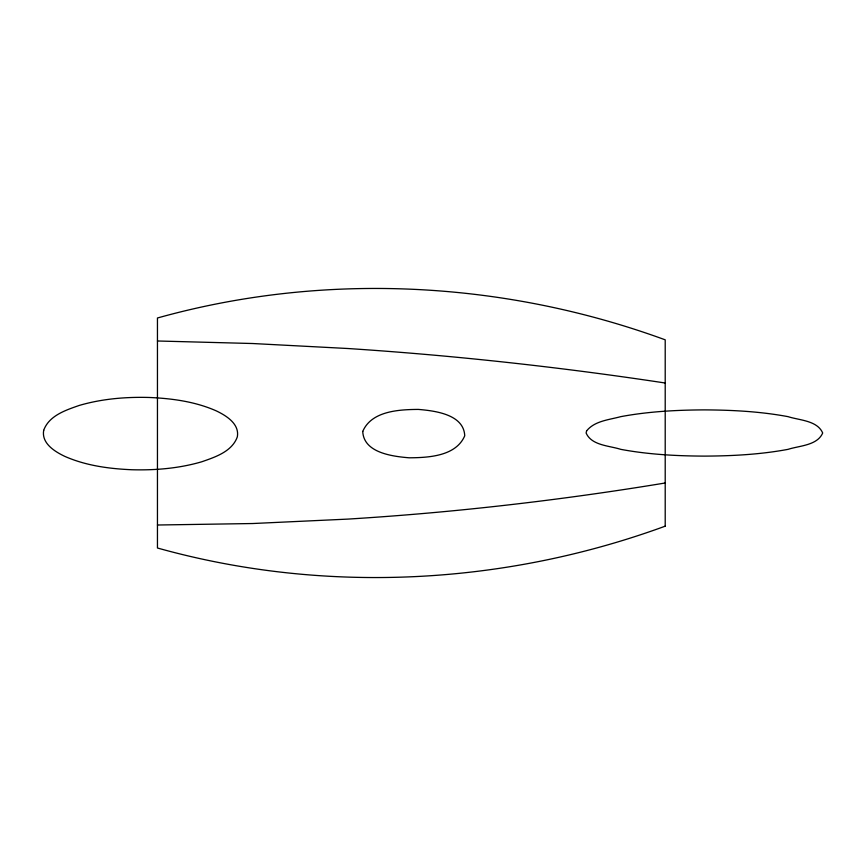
<?xml version="1.0" encoding="UTF-8"?>
<svg xmlns="http://www.w3.org/2000/svg" width="866" height="866" viewBox="0 0 866 866"><rect width="100%" height="100%" fill="white"/><g stroke="black" fill="none" stroke-linecap="round" stroke-linejoin="round"><path stroke-width="1.3" d="M665.207 482.99C591.521 495.157 517.424 504.759 443.067 511.719A637.56 130.972 -4.7 0 1 347.861 519.102L252.656 523.529L157.45 525.013M157.45 340.988L252.656 343.521L347.861 348.511A641.749 110.967 4.7 0 1 443.067 355.98C517.359 362.8 591.446 371.828 665.207 383.01M362.746 431.43C363.655 452.831 392.395 456.404 409.142 457.8C428.497 457.681 456.003 456.263 464.739 435.793C463.84 414.392 435.089 410.82 418.343 409.412C398.999 409.542 371.492 410.96 362.746 431.43M43.69 430.348C41.308 443.403 54.98 451.738 65.037 456.479C86.005 465.659 109.073 468.766 131.773 469.74C155.306 470.4 179.11 468.409 201.778 461.773C215.212 457.096 232.088 451.597 237.327 436.865C239.709 423.82 226.037 415.485 215.98 410.744C195.012 401.553 171.944 398.447 149.244 397.472C125.711 396.812 101.907 398.815 79.239 405.44C65.805 410.127 48.929 415.626 43.69 430.348M586.585 430.922L586.109 433C591.543 445.568 609.318 445.654 620.76 449.346C648.309 454.488 676.411 455.981 704.404 456.111C732.387 455.981 760.5 454.488 788.049 449.346C799.491 445.654 817.266 445.568 822.7 433C817.266 420.432 799.491 420.346 788.049 416.654C760.5 411.512 732.387 410.019 704.404 409.889C676.411 410.019 648.309 411.512 620.76 416.654C609.144 419.837 594.596 420.854 586.585 430.922M665.207 526.171C503.449 585.362 323.603 594.455 157.45 548.005L157.45 317.995C323.603 271.545 503.449 280.638 665.207 339.829L665.207 526.171"/></g></svg>
